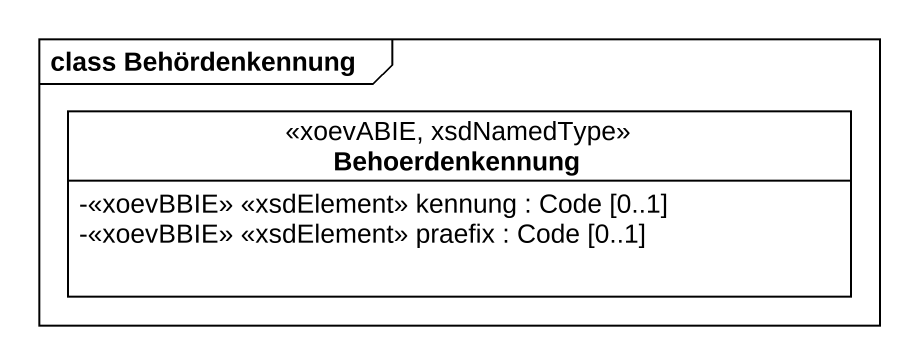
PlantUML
@startuml
mainframe class Behördenkennung
hide circle
hide empty members
skinparam classAttributeIconSize 0
class Behoerdenkennung <<xoevABIE, xsdNamedType>> {
  -<<xoevBBIE>> <<xsdElement>> kennung : Code [0..1]
  -<<xoevBBIE>> <<xsdElement>> praefix : Code [0..1]
}
@enduml
